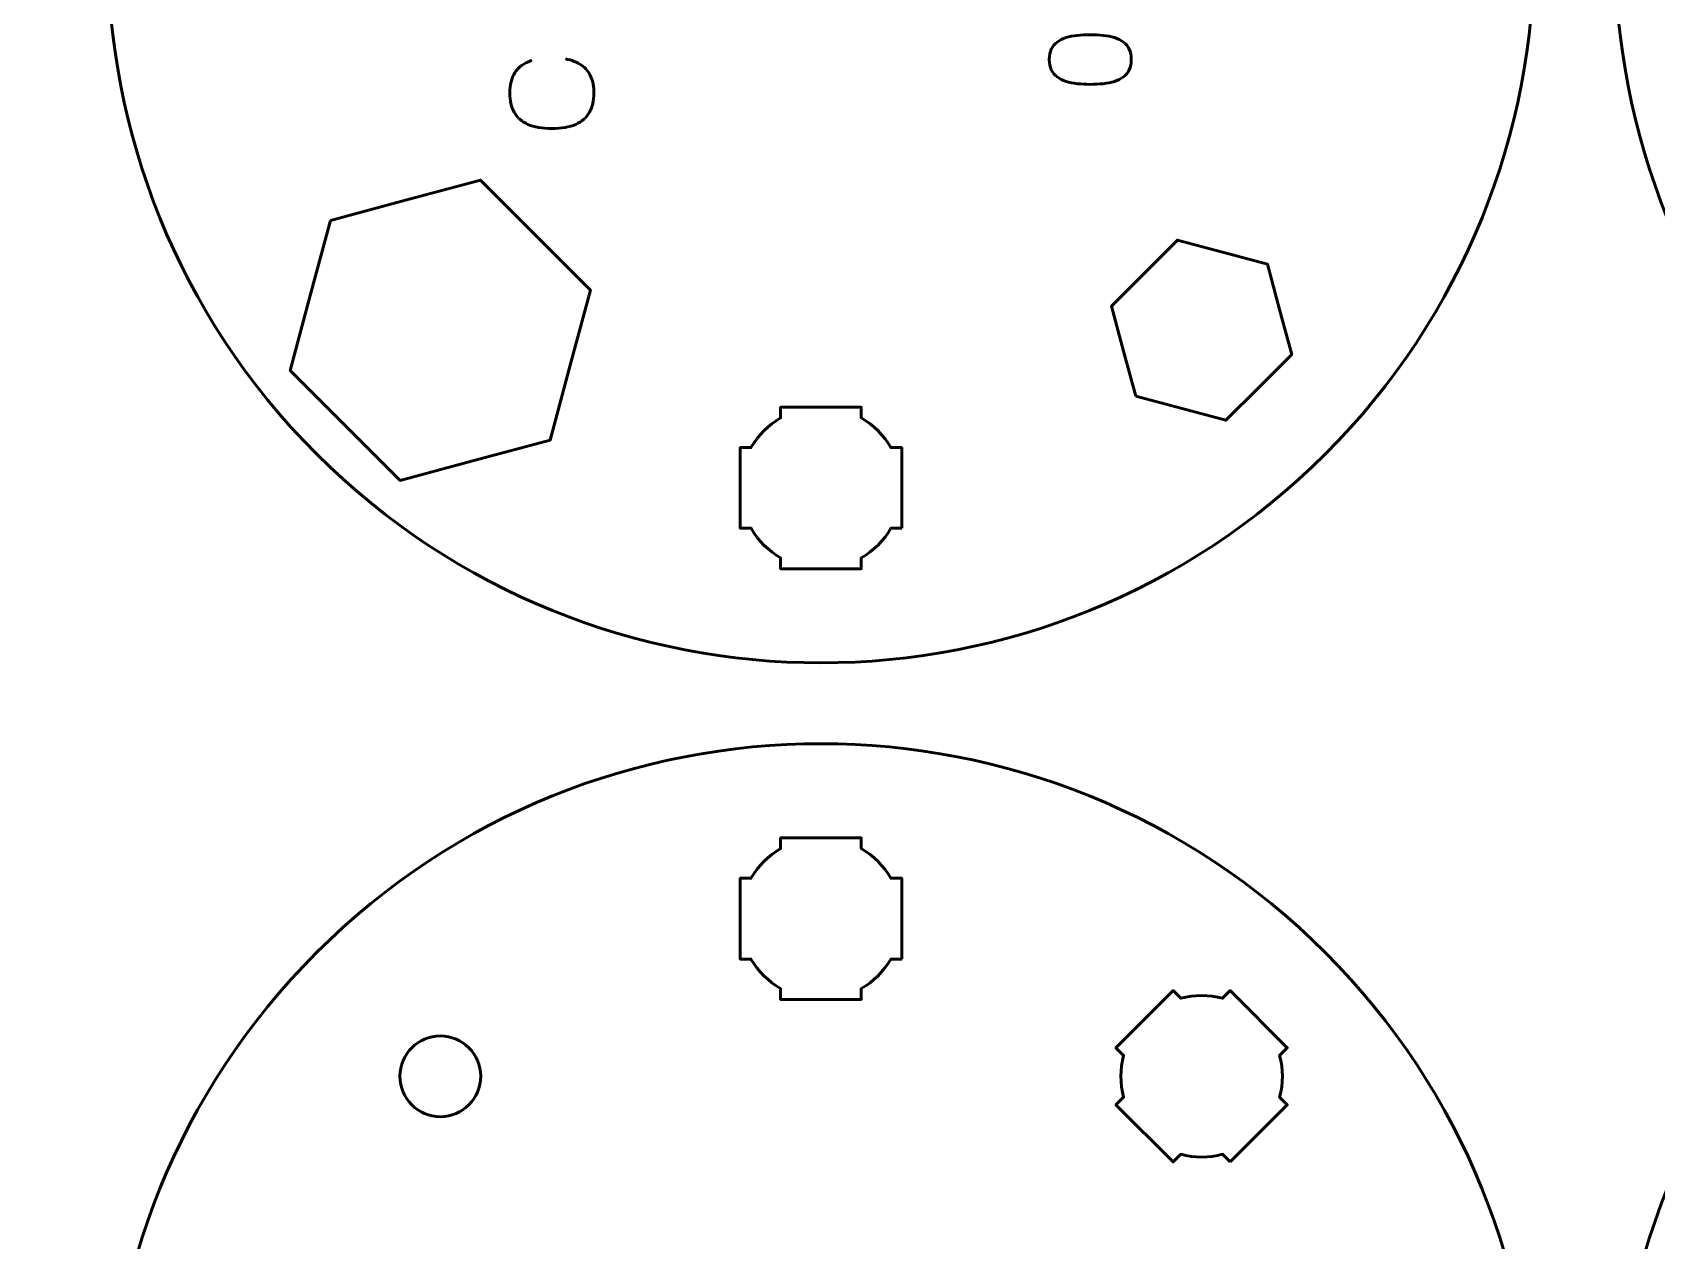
# Model space of a CAD drawing. Header units: centimetres. Extents: x -21 to 0, y -29.7 to 0.
# Drawn here: x -17.33 to -11.3, y -24.85 to -20.36 of the extents above; entities that cross this region are included whole.
import ezdxf

# ---------------------------------------------------------------- set-up
doc = ezdxf.new("R2010")
doc.units = ezdxf.units.CM
doc.header["$MEASUREMENT"] = 0
doc.layers.add('Layer 1', color=7, linetype='Continuous')

msp = doc.modelspace()

# ---------------------------------------------------------------- linework, layer by layer
at = {"layer": 'Layer 1', "color": 1, "lineweight": 53}
msp.add_open_spline([(-21.00003, -29.19995), (-21.00003, -29.19995), (-21.00003, -2.29992), (-21.00003, -2.29992), (-21.00003, -2.29992), (-21.00003, -2.21709), (-20.93286, -2.14992), (-20.85003, -2.14992), (-20.85003, -2.14992), (-20.7672, -2.14992), (-20.70003, -2.08275), (-20.70003, -1.99992), (-20.70003, -1.99992), (-20.70003, -1.91709), (-20.7672, -1.84992), (-20.85003, -1.84992), (-20.85003, -1.84992), (-20.93286, -1.84992), (-21.00003, -1.78275), (-21.00003, -1.69992), (-21.00003, -1.69992), (-21.00003, -1.61709), (-20.93286, -1.54992), (-20.85003, -1.54992), (-20.85003, -1.54992), (-20.7672, -1.54992), (-20.70003, -1.48275), (-20.70003, -1.39992), (-20.70003, -1.39992), (-20.70003, -1.31709), (-20.7672, -1.24992), (-20.85003, -1.24992), (-20.85003, -1.24992), (-20.93286, -1.24992), (-21.00003, -1.18275), (-21.00003, -1.09992), (-21.00003, -1.09992), (-21.00003, -1.09992), (-21.00003, -0.49992), (-21.00003, -0.49992), (-21.00003, -0.49992), (-21.00003, -0.22295), (-20.77694, 0.00004), (-20.49994, 0.00004), (-20.49994, 0.00004), (-20.49994, 0.00004), (-0.50008, 0.00004), (-0.50008, 0.00004), (-0.50008, 0.00004), (-0.22294, 0.00004), (0.00002, -0.22295), (0.00002, -0.49992), (0.00002, -0.49992), (0.00002, -0.49992), (0.00002, -29.19995), (0.00002, -29.19995), (0.00002, -29.19995), (0.00002, -29.47695), (-0.22294, -29.70004), (-0.50008, -29.70004), (-0.50008, -29.70004), (-0.50008, -29.70004), (-20.49994, -29.70004), (-20.49994, -29.70004), (-20.49994, -29.70004), (-20.77694, -29.70004), (-21.00003, -29.47695), (-21.00003, -29.19995)], degree=3, knots=[0, 0, 0, 0, 0.0588235, 0.0588235, 0.0588235, 0.0588235, 0.1176471, 0.1176471, 0.1176471, 0.1176471, 0.1764706, 0.1764706, 0.1764706, 0.1764706, 0.2352941, 0.2352941, 0.2352941, 0.2352941, 0.2941176, 0.2941176, 0.2941176, 0.2941176, 0.3529412, 0.3529412, 0.3529412, 0.3529412, 0.4117647, 0.4117647, 0.4117647, 0.4117647, 0.4705882, 0.4705882, 0.4705882, 0.4705882, 0.5294118, 0.5294118, 0.5294118, 0.5294118, 0.5882353, 0.5882353, 0.5882353, 0.5882353, 0.6470588, 0.6470588, 0.6470588, 0.6470588, 0.7058824, 0.7058824, 0.7058824, 0.7058824, 0.7647059, 0.7647059, 0.7647059, 0.7647059, 0.8235294, 0.8235294, 0.8235294, 0.8235294, 0.8823529, 0.8823529, 0.8823529, 0.8823529, 0.9411765, 0.9411765, 0.9411765, 0.9411765, 1, 1, 1, 1], dxfattribs=at)
at = {"layer": 'Layer 1', "color": 3, "lineweight": 53}
for points in [[(-16.27376, -18.17604), (-15.23906, -17.14134), (-13.56082, -17.14134), (-12.52609, -18.17607), (-12.52609, -18.17607), (-11.49139, -19.21077), (-11.49139, -20.88901), (-12.52609, -21.92371), (-12.52609, -21.92371), (-13.56082, -22.95843), (-15.23906, -22.95843), (-16.27376, -21.92373), (-16.27376, -21.92373), (-17.30849, -20.88901), (-17.30849, -19.21077), (-16.27376, -18.17604)], [(-10.67382, -18.1761), (-9.63912, -17.1414), (-7.96088, -17.1414), (-6.92615, -18.17613), (-6.92615, -18.17613), (-5.89145, -19.21083), (-5.89145, -20.88907), (-6.92615, -21.92377), (-6.92615, -21.92377), (-7.96088, -22.95849), (-9.63912, -22.95849), (-10.67382, -21.92379), (-10.67382, -21.92379), (-11.70855, -20.88907), (-11.70855, -19.21083), (-10.67382, -18.1761)], [(-16.27382, -27.52368), (-17.30852, -26.48898), (-17.30852, -24.81074), (-16.27379, -23.77601), (-16.27379, -23.77601), (-15.23909, -22.74131), (-13.56085, -22.74131), (-12.52615, -23.77601), (-12.52615, -23.77601), (-11.49143, -24.81074), (-11.49143, -26.48898), (-12.52613, -27.52368), (-12.52613, -27.52368), (-13.56085, -28.55841), (-15.23909, -28.55841), (-16.27382, -27.52368)], [(-10.67382, -23.7761), (-9.63912, -22.7414), (-7.96088, -22.7414), (-6.92615, -23.77613), (-6.92615, -23.77613), (-5.89145, -24.81083), (-5.89145, -26.48907), (-6.92615, -27.52377), (-6.92615, -27.52377), (-7.96088, -28.55849), (-9.63912, -28.55849), (-10.67382, -27.52379), (-10.67382, -27.52379), (-11.70855, -26.48907), (-11.70855, -24.81083), (-10.67382, -23.7761)]]:
    msp.add_open_spline(points, degree=3, knots=[0, 0, 0, 0, 0.25, 0.25, 0.25, 0.25, 0.5, 0.5, 0.5, 0.5, 0.75, 0.75, 0.75, 0.75, 1, 1, 1, 1], dxfattribs=at)
at = {"layer": 'Layer 1', "color": 5, "lineweight": 53}
for points, knots in [([(-13.24717, -20.45839), (-13.24724, -20.44358), (-13.24985, -20.43081), (-13.25493, -20.42015), (-13.25493, -20.42015), (-13.26001, -20.40957), (-13.26728, -20.40075), (-13.27652, -20.3937), (-13.27652, -20.3937), (-13.28583, -20.38671), (-13.29684, -20.38121), (-13.30954, -20.37712), (-13.30954, -20.37712), (-13.32224, -20.37309), (-13.33614, -20.3702), (-13.35138, -20.36858), (-13.35138, -20.36858), (-13.36662, -20.36688), (-13.38264, -20.36604), (-13.39957, -20.36611), (-13.39957, -20.36611), (-13.41643, -20.36604), (-13.43245, -20.36688), (-13.44762, -20.36858), (-13.44762, -20.36858), (-13.46279, -20.3702), (-13.47676, -20.37309), (-13.48946, -20.37712), (-13.48946, -20.37712), (-13.50209, -20.38121), (-13.51309, -20.38671), (-13.52248, -20.3937), (-13.52248, -20.3937), (-13.53179, -20.40075), (-13.53906, -20.40957), (-13.54414, -20.42015), (-13.54414, -20.42015), (-13.54929, -20.43081), (-13.5519, -20.44358), (-13.55197, -20.45839), (-13.55197, -20.45839), (-13.5519, -20.47321), (-13.54929, -20.48598), (-13.54414, -20.49664), (-13.54414, -20.49664), (-13.53906, -20.50722), (-13.53179, -20.51604), (-13.52248, -20.52309), (-13.52248, -20.52309), (-13.51309, -20.53008), (-13.50209, -20.53558), (-13.48946, -20.53967), (-13.48946, -20.53967), (-13.47676, -20.5437), (-13.46279, -20.54659), (-13.44762, -20.54821), (-13.44762, -20.54821), (-13.43245, -20.5499), (-13.41643, -20.55075), (-13.39957, -20.55068), (-13.39957, -20.55068), (-13.38264, -20.55075), (-13.36662, -20.5499), (-13.35138, -20.54821), (-13.35138, -20.54821), (-13.33614, -20.54659), (-13.32224, -20.5437), (-13.30954, -20.53967), (-13.30954, -20.53967), (-13.29684, -20.53558), (-13.28583, -20.53008), (-13.27652, -20.52309), (-13.27652, -20.52309), (-13.26728, -20.51604), (-13.26001, -20.50722), (-13.25493, -20.49664), (-13.25493, -20.49664), (-13.24985, -20.48598), (-13.24724, -20.47321), (-13.24717, -20.45839)], [0, 0, 0, 0, 0.05, 0.05, 0.05, 0.05, 0.1, 0.1, 0.1, 0.1, 0.15, 0.15, 0.15, 0.15, 0.2, 0.2, 0.2, 0.2, 0.25, 0.25, 0.25, 0.25, 0.3, 0.3, 0.3, 0.3, 0.35, 0.35, 0.35, 0.35, 0.4, 0.4, 0.4, 0.4, 0.45, 0.45, 0.45, 0.45, 0.5, 0.5, 0.5, 0.5, 0.55, 0.55, 0.55, 0.55, 0.6, 0.6, 0.6, 0.6, 0.65, 0.65, 0.65, 0.65, 0.7, 0.7, 0.7, 0.7, 0.75, 0.75, 0.75, 0.75, 0.8, 0.8, 0.8, 0.8, 0.85, 0.85, 0.85, 0.85, 0.9, 0.9, 0.9, 0.9, 0.95, 0.95, 0.95, 0.95, 1, 1, 1, 1]), ([(-13.24717, -20.45839), (-13.24724, -20.44358), (-13.24985, -20.43081), (-13.25493, -20.42015), (-13.25493, -20.42015), (-13.26001, -20.40957), (-13.26728, -20.40075), (-13.27652, -20.3937), (-13.27652, -20.3937), (-13.28583, -20.38671), (-13.29684, -20.38121), (-13.30954, -20.37712), (-13.30954, -20.37712), (-13.32224, -20.37309), (-13.33614, -20.3702), (-13.35138, -20.36858), (-13.35138, -20.36858), (-13.36662, -20.36688), (-13.38264, -20.36604), (-13.39957, -20.36611), (-13.39957, -20.36611), (-13.41643, -20.36604), (-13.43245, -20.36688), (-13.44762, -20.36858), (-13.44762, -20.36858), (-13.46279, -20.3702), (-13.47676, -20.37309), (-13.48946, -20.37712), (-13.48946, -20.37712), (-13.50209, -20.38121), (-13.51309, -20.38671), (-13.52248, -20.3937), (-13.52248, -20.3937), (-13.53179, -20.40075), (-13.53906, -20.40957), (-13.54414, -20.42015), (-13.54414, -20.42015), (-13.54929, -20.43081), (-13.5519, -20.44358), (-13.55197, -20.45839), (-13.55197, -20.45839), (-13.5519, -20.47321), (-13.54929, -20.48598), (-13.54414, -20.49664), (-13.54414, -20.49664), (-13.53906, -20.50722), (-13.53179, -20.51604), (-13.52248, -20.52309), (-13.52248, -20.52309), (-13.51309, -20.53008), (-13.50209, -20.53558), (-13.48946, -20.53967), (-13.48946, -20.53967), (-13.47676, -20.5437), (-13.46279, -20.54659), (-13.44762, -20.54821), (-13.44762, -20.54821), (-13.43245, -20.5499), (-13.41643, -20.55075), (-13.39957, -20.55068), (-13.39957, -20.55068), (-13.38264, -20.55075), (-13.36662, -20.5499), (-13.35138, -20.54821), (-13.35138, -20.54821), (-13.33614, -20.54659), (-13.32224, -20.5437), (-13.30954, -20.53967), (-13.30954, -20.53967), (-13.29684, -20.53558), (-13.28583, -20.53008), (-13.27652, -20.52309), (-13.27652, -20.52309), (-13.26728, -20.51604), (-13.26001, -20.50722), (-13.25493, -20.49664), (-13.25493, -20.49664), (-13.24985, -20.48598), (-13.24724, -20.47321), (-13.24717, -20.45839)], [0, 0, 0, 0, 0.05, 0.05, 0.05, 0.05, 0.1, 0.1, 0.1, 0.1, 0.15, 0.15, 0.15, 0.15, 0.2, 0.2, 0.2, 0.2, 0.25, 0.25, 0.25, 0.25, 0.3, 0.3, 0.3, 0.3, 0.35, 0.35, 0.35, 0.35, 0.4, 0.4, 0.4, 0.4, 0.45, 0.45, 0.45, 0.45, 0.5, 0.5, 0.5, 0.5, 0.55, 0.55, 0.55, 0.55, 0.6, 0.6, 0.6, 0.6, 0.65, 0.65, 0.65, 0.65, 0.7, 0.7, 0.7, 0.7, 0.75, 0.75, 0.75, 0.75, 0.8, 0.8, 0.8, 0.8, 0.85, 0.85, 0.85, 0.85, 0.9, 0.9, 0.9, 0.9, 0.95, 0.95, 0.95, 0.95, 1, 1, 1, 1]), ([(-15.34955, -20.45589), (-15.32535, -20.46041), (-15.30538, -20.46831), (-15.28972, -20.47939), (-15.28972, -20.47939), (-15.27412, -20.49053), (-15.26255, -20.50479), (-15.255, -20.52214), (-15.255, -20.52214), (-15.24745, -20.53943), (-15.24364, -20.55975), (-15.24371, -20.58289), (-15.24371, -20.58289), (-15.24364, -20.61104), (-15.24908, -20.63496), (-15.26015, -20.65458), (-15.26015, -20.65458), (-15.27116, -20.67419), (-15.28816, -20.68915), (-15.31123, -20.69945), (-15.31123, -20.69945), (-15.33431, -20.70975), (-15.36387, -20.7149), (-15.39992, -20.71497), (-15.39992, -20.71497), (-15.43583, -20.7149), (-15.46533, -20.70975), (-15.4884, -20.69945), (-15.4884, -20.69945), (-15.51147, -20.68915), (-15.52854, -20.67419), (-15.53962, -20.65458), (-15.53962, -20.65458), (-15.5507, -20.63496), (-15.5562, -20.61104), (-15.55613, -20.58289), (-15.55613, -20.58289), (-15.5562, -20.55276), (-15.54978, -20.52751), (-15.53687, -20.50719), (-15.53687, -20.50719), (-15.52396, -20.48694), (-15.50399, -20.47205), (-15.47697, -20.46267), (-15.47697, -20.46267), (-15.50399, -20.47205), (-15.52396, -20.48694), (-15.53687, -20.50719), (-15.53687, -20.50719), (-15.54978, -20.52751), (-15.5562, -20.55276), (-15.55613, -20.58289), (-15.55613, -20.58289), (-15.5562, -20.61104), (-15.5507, -20.63496), (-15.53962, -20.65458), (-15.53962, -20.65458), (-15.52854, -20.67419), (-15.51147, -20.68915), (-15.4884, -20.69945), (-15.4884, -20.69945), (-15.46533, -20.70975), (-15.43583, -20.7149), (-15.39992, -20.71497), (-15.39992, -20.71497), (-15.36387, -20.7149), (-15.33431, -20.70975), (-15.31123, -20.69945), (-15.31123, -20.69945), (-15.28816, -20.68915), (-15.27116, -20.67419), (-15.26015, -20.65458), (-15.26015, -20.65458), (-15.24908, -20.63496), (-15.24364, -20.61104), (-15.24371, -20.58289), (-15.24371, -20.58289), (-15.24364, -20.55975), (-15.24745, -20.53943), (-15.255, -20.52214), (-15.255, -20.52214), (-15.26255, -20.50479), (-15.27412, -20.49053), (-15.28972, -20.47939), (-15.28972, -20.47939), (-15.30538, -20.46831), (-15.32535, -20.46041), (-15.34955, -20.45589)], [0, 0, 0, 0, 0.0454545, 0.0454545, 0.0454545, 0.0454545, 0.0909091, 0.0909091, 0.0909091, 0.0909091, 0.1363636, 0.1363636, 0.1363636, 0.1363636, 0.1818182, 0.1818182, 0.1818182, 0.1818182, 0.2272727, 0.2272727, 0.2272727, 0.2272727, 0.2727273, 0.2727273, 0.2727273, 0.2727273, 0.3181818, 0.3181818, 0.3181818, 0.3181818, 0.3636364, 0.3636364, 0.3636364, 0.3636364, 0.4090909, 0.4090909, 0.4090909, 0.4090909, 0.4545455, 0.4545455, 0.4545455, 0.4545455, 0.5, 0.5, 0.5, 0.5, 0.5454545, 0.5454545, 0.5454545, 0.5454545, 0.5909091, 0.5909091, 0.5909091, 0.5909091, 0.6363636, 0.6363636, 0.6363636, 0.6363636, 0.6818182, 0.6818182, 0.6818182, 0.6818182, 0.7272727, 0.7272727, 0.7272727, 0.7272727, 0.7727273, 0.7727273, 0.7727273, 0.7727273, 0.8181818, 0.8181818, 0.8181818, 0.8181818, 0.8636364, 0.8636364, 0.8636364, 0.8636364, 0.9090909, 0.9090909, 0.9090909, 0.9090909, 0.9545455, 0.9545455, 0.9545455, 0.9545455, 1, 1, 1, 1])]:
    msp.add_open_spline(points, degree=3, knots=knots, dxfattribs=at)
at = {"layer": 'Layer 1', "lineweight": 53}
for points, knots in [([(-16.2224, -21.05586), (-16.2224, -21.05586), (-15.94357, -20.98114), (-15.94357, -20.98114), (-15.94357, -20.98114), (-15.94357, -20.98114), (-15.66472, -20.90643), (-15.66472, -20.90643), (-15.66472, -20.90643), (-15.66472, -20.90643), (-15.4606, -21.11055), (-15.4606, -21.11055), (-15.4606, -21.11055), (-15.4606, -21.11055), (-15.25648, -21.31467), (-15.25648, -21.31467), (-15.25648, -21.31467), (-15.25648, -21.31467), (-15.33119, -21.59352), (-15.33119, -21.59352), (-15.33119, -21.59352), (-15.33119, -21.59352), (-15.40591, -21.87235), (-15.40591, -21.87235), (-15.40591, -21.87235), (-15.40591, -21.87235), (-15.68474, -21.94706), (-15.68474, -21.94706), (-15.68474, -21.94706), (-15.68474, -21.94706), (-15.96358, -22.02178), (-15.96358, -22.02178), (-15.96358, -22.02178), (-15.96358, -22.02178), (-16.16771, -21.81766), (-16.16771, -21.81766), (-16.16771, -21.81766), (-16.16771, -21.81766), (-16.37183, -21.61353), (-16.37183, -21.61353), (-16.37183, -21.61353), (-16.37183, -21.61353), (-16.29711, -21.33469), (-16.29711, -21.33469), (-16.29711, -21.33469), (-16.29711, -21.33469), (-16.2224, -21.05586), (-16.2224, -21.05586)], [0, 0, 0, 0, 0.0833333, 0.0833333, 0.0833333, 0.0833333, 0.1666667, 0.1666667, 0.1666667, 0.1666667, 0.25, 0.25, 0.25, 0.25, 0.3333333, 0.3333333, 0.3333333, 0.3333333, 0.4166667, 0.4166667, 0.4166667, 0.4166667, 0.5, 0.5, 0.5, 0.5, 0.5833333, 0.5833333, 0.5833333, 0.5833333, 0.6666667, 0.6666667, 0.6666667, 0.6666667, 0.75, 0.75, 0.75, 0.75, 0.8333333, 0.8333333, 0.8333333, 0.8333333, 0.9166667, 0.9166667, 0.9166667, 0.9166667, 1, 1, 1, 1]), ([(-13.23069, -21.70905), (-13.23069, -21.70905), (-13.27552, -21.54175), (-13.27552, -21.54175), (-13.27552, -21.54175), (-13.27552, -21.54175), (-13.32035, -21.37444), (-13.32035, -21.37444), (-13.32035, -21.37444), (-13.32035, -21.37444), (-13.19787, -21.25197), (-13.19787, -21.25197), (-13.19787, -21.25197), (-13.19787, -21.25197), (-13.0754, -21.12949), (-13.0754, -21.12949), (-13.0754, -21.12949), (-13.0754, -21.12949), (-12.90809, -21.17432), (-12.90809, -21.17432), (-12.90809, -21.17432), (-12.90809, -21.17432), (-12.74079, -21.21915), (-12.74079, -21.21915), (-12.74079, -21.21915), (-12.74079, -21.21915), (-12.69596, -21.38645), (-12.69596, -21.38645), (-12.69596, -21.38645), (-12.69596, -21.38645), (-12.65113, -21.55376), (-12.65113, -21.55376), (-12.65113, -21.55376), (-12.65113, -21.55376), (-12.77361, -21.67623), (-12.77361, -21.67623), (-12.77361, -21.67623), (-12.77361, -21.67623), (-12.89608, -21.79871), (-12.89608, -21.79871), (-12.89608, -21.79871), (-12.89608, -21.79871), (-13.06339, -21.75388), (-13.06339, -21.75388), (-13.06339, -21.75388), (-13.06339, -21.75388), (-13.23069, -21.70905), (-13.23069, -21.70905)], [0, 0, 0, 0, 0.0833333, 0.0833333, 0.0833333, 0.0833333, 0.1666667, 0.1666667, 0.1666667, 0.1666667, 0.25, 0.25, 0.25, 0.25, 0.3333333, 0.3333333, 0.3333333, 0.3333333, 0.4166667, 0.4166667, 0.4166667, 0.4166667, 0.5, 0.5, 0.5, 0.5, 0.5833333, 0.5833333, 0.5833333, 0.5833333, 0.6666667, 0.6666667, 0.6666667, 0.6666667, 0.75, 0.75, 0.75, 0.75, 0.8333333, 0.8333333, 0.8333333, 0.8333333, 0.9166667, 0.9166667, 0.9166667, 0.9166667, 1, 1, 1, 1]), ([(-14.09997, -22.19992), (-14.09997, -22.19992), (-14.14017, -22.19992), (-14.14017, -22.19992), (-14.14017, -22.19992), (-14.1665, -22.24544), (-14.20446, -22.28337), (-14.24997, -22.3097), (-14.24997, -22.3097), (-14.24997, -22.3097), (-14.24997, -22.34992), (-14.24997, -22.34992), (-14.24997, -22.34992), (-14.24997, -22.34992), (-14.54997, -22.34992), (-14.54997, -22.34992), (-14.54997, -22.34992), (-14.54997, -22.34992), (-14.54997, -22.30973), (-14.54997, -22.30973), (-14.54997, -22.30973), (-14.5955, -22.2834), (-14.63349, -22.24545), (-14.65985, -22.19992), (-14.65985, -22.19992), (-14.65985, -22.19992), (-14.69997, -22.19992), (-14.69997, -22.19992), (-14.69997, -22.19992), (-14.69997, -22.19992), (-14.69997, -22.0545), (-14.69997, -22.0545), (-14.69997, -22.0545), (-14.69997, -22.0545), (-14.70003, -22.04985), (-14.70003, -22.04985), (-14.70003, -22.04985), (-14.70003, -22.04985), (-14.69997, -22.04521), (-14.69997, -22.04521), (-14.69997, -22.04521), (-14.69997, -22.04521), (-14.69997, -21.89992), (-14.69997, -21.89992), (-14.69997, -21.89992), (-14.69997, -21.89992), (-14.6599, -21.89992), (-14.6599, -21.89992), (-14.6599, -21.89992), (-14.63355, -21.85435), (-14.59555, -21.81634), (-14.54997, -21.78998), (-14.54997, -21.78998), (-14.54997, -21.78998), (-14.54997, -21.74992), (-14.54997, -21.74992), (-14.54997, -21.74992), (-14.54997, -21.74992), (-14.40669, -21.74992), (-14.40669, -21.74992), (-14.40669, -21.74992), (-14.40669, -21.74992), (-14.40002, -21.74984), (-14.40002, -21.74984), (-14.40002, -21.74984), (-14.40002, -21.74984), (-14.39334, -21.74992), (-14.39334, -21.74992), (-14.39334, -21.74992), (-14.39334, -21.74992), (-14.24997, -21.74992), (-14.24997, -21.74992), (-14.24997, -21.74992), (-14.24997, -21.74992), (-14.24997, -21.79002), (-14.24997, -21.79002), (-14.24997, -21.79002), (-14.20443, -21.81638), (-14.16645, -21.85437), (-14.14012, -21.89992), (-14.14012, -21.89992), (-14.14012, -21.89992), (-14.09997, -21.89992), (-14.09997, -21.89992), (-14.09997, -21.89992), (-14.09997, -21.89992), (-14.09997, -22.19992), (-14.09997, -22.19992)], [0, 0, 0, 0, 0.0454545, 0.0454545, 0.0454545, 0.0454545, 0.0909091, 0.0909091, 0.0909091, 0.0909091, 0.1363636, 0.1363636, 0.1363636, 0.1363636, 0.1818182, 0.1818182, 0.1818182, 0.1818182, 0.2272727, 0.2272727, 0.2272727, 0.2272727, 0.2727273, 0.2727273, 0.2727273, 0.2727273, 0.3181818, 0.3181818, 0.3181818, 0.3181818, 0.3636364, 0.3636364, 0.3636364, 0.3636364, 0.4090909, 0.4090909, 0.4090909, 0.4090909, 0.4545455, 0.4545455, 0.4545455, 0.4545455, 0.5, 0.5, 0.5, 0.5, 0.5454545, 0.5454545, 0.5454545, 0.5454545, 0.5909091, 0.5909091, 0.5909091, 0.5909091, 0.6363636, 0.6363636, 0.6363636, 0.6363636, 0.6818182, 0.6818182, 0.6818182, 0.6818182, 0.7272727, 0.7272727, 0.7272727, 0.7272727, 0.7727273, 0.7727273, 0.7727273, 0.7727273, 0.8181818, 0.8181818, 0.8181818, 0.8181818, 0.8636364, 0.8636364, 0.8636364, 0.8636364, 0.9090909, 0.9090909, 0.9090909, 0.9090909, 0.9545455, 0.9545455, 0.9545455, 0.9545455, 1, 1, 1, 1]), ([(-14.10001, -23.7999), (-14.10001, -23.7999), (-14.14021, -23.7999), (-14.14021, -23.7999), (-14.14021, -23.7999), (-14.16654, -23.84542), (-14.2045, -23.88335), (-14.25001, -23.90968), (-14.25001, -23.90968), (-14.25001, -23.90968), (-14.25001, -23.9499), (-14.25001, -23.9499), (-14.25001, -23.9499), (-14.25001, -23.9499), (-14.55001, -23.9499), (-14.55001, -23.9499), (-14.55001, -23.9499), (-14.55001, -23.9499), (-14.55001, -23.90971), (-14.55001, -23.90971), (-14.55001, -23.90971), (-14.59554, -23.88338), (-14.63353, -23.84543), (-14.65989, -23.7999), (-14.65989, -23.7999), (-14.65989, -23.7999), (-14.70001, -23.7999), (-14.70001, -23.7999), (-14.70001, -23.7999), (-14.70001, -23.7999), (-14.70001, -23.65448), (-14.70001, -23.65448), (-14.70001, -23.65448), (-14.70001, -23.65448), (-14.70007, -23.64983), (-14.70007, -23.64983), (-14.70007, -23.64983), (-14.70007, -23.64983), (-14.70001, -23.64519), (-14.70001, -23.64519), (-14.70001, -23.64519), (-14.70001, -23.64519), (-14.70001, -23.4999), (-14.70001, -23.4999), (-14.70001, -23.4999), (-14.70001, -23.4999), (-14.65994, -23.4999), (-14.65994, -23.4999), (-14.65994, -23.4999), (-14.63359, -23.45433), (-14.59559, -23.41632), (-14.55001, -23.38996), (-14.55001, -23.38996), (-14.55001, -23.38996), (-14.55001, -23.3499), (-14.55001, -23.3499), (-14.55001, -23.3499), (-14.55001, -23.3499), (-14.40673, -23.3499), (-14.40673, -23.3499), (-14.40673, -23.3499), (-14.40673, -23.3499), (-14.40006, -23.34982), (-14.40006, -23.34982), (-14.40006, -23.34982), (-14.40006, -23.34982), (-14.39338, -23.3499), (-14.39338, -23.3499), (-14.39338, -23.3499), (-14.39338, -23.3499), (-14.25001, -23.3499), (-14.25001, -23.3499), (-14.25001, -23.3499), (-14.25001, -23.3499), (-14.25001, -23.39), (-14.25001, -23.39), (-14.25001, -23.39), (-14.20447, -23.41636), (-14.16649, -23.45435), (-14.14016, -23.4999), (-14.14016, -23.4999), (-14.14016, -23.4999), (-14.10001, -23.4999), (-14.10001, -23.4999), (-14.10001, -23.4999), (-14.10001, -23.4999), (-14.10001, -23.7999), (-14.10001, -23.7999)], [0, 0, 0, 0, 0.0454545, 0.0454545, 0.0454545, 0.0454545, 0.0909091, 0.0909091, 0.0909091, 0.0909091, 0.1363636, 0.1363636, 0.1363636, 0.1363636, 0.1818182, 0.1818182, 0.1818182, 0.1818182, 0.2272727, 0.2272727, 0.2272727, 0.2272727, 0.2727273, 0.2727273, 0.2727273, 0.2727273, 0.3181818, 0.3181818, 0.3181818, 0.3181818, 0.3636364, 0.3636364, 0.3636364, 0.3636364, 0.4090909, 0.4090909, 0.4090909, 0.4090909, 0.4545455, 0.4545455, 0.4545455, 0.4545455, 0.5, 0.5, 0.5, 0.5, 0.5454545, 0.5454545, 0.5454545, 0.5454545, 0.5909091, 0.5909091, 0.5909091, 0.5909091, 0.6363636, 0.6363636, 0.6363636, 0.6363636, 0.6818182, 0.6818182, 0.6818182, 0.6818182, 0.7272727, 0.7272727, 0.7272727, 0.7272727, 0.7727273, 0.7727273, 0.7727273, 0.7727273, 0.8181818, 0.8181818, 0.8181818, 0.8181818, 0.8636364, 0.8636364, 0.8636364, 0.8636364, 0.9090909, 0.9090909, 0.9090909, 0.9090909, 0.9545455, 0.9545455, 0.9545455, 0.9545455, 1, 1, 1, 1]), ([(-12.87973, -24.55389), (-12.87973, -24.55389), (-12.90816, -24.52546), (-12.90816, -24.52546), (-12.90816, -24.52546), (-12.95896, -24.53903), (-13.01263, -24.53901), (-13.06343, -24.52545), (-13.06343, -24.52545), (-13.06343, -24.52545), (-13.09186, -24.55389), (-13.09186, -24.55389), (-13.09186, -24.55389), (-13.09186, -24.55389), (-13.304, -24.34175), (-13.304, -24.34175), (-13.304, -24.34175), (-13.304, -24.34175), (-13.27558, -24.31334), (-13.27558, -24.31334), (-13.27558, -24.31334), (-13.28915, -24.26252), (-13.28918, -24.20883), (-13.27563, -24.15799), (-13.27563, -24.15799), (-13.27563, -24.15799), (-13.304, -24.12962), (-13.304, -24.12962), (-13.304, -24.12962), (-13.304, -24.12962), (-13.20117, -24.0268), (-13.20117, -24.0268), (-13.20117, -24.0268), (-13.20117, -24.0268), (-13.19792, -24.02346), (-13.19792, -24.02346), (-13.19792, -24.02346), (-13.19792, -24.02346), (-13.1946, -24.02023), (-13.1946, -24.02023), (-13.1946, -24.02023), (-13.1946, -24.02023), (-13.09186, -23.91749), (-13.09186, -23.91749), (-13.09186, -23.91749), (-13.09186, -23.91749), (-13.06353, -23.94582), (-13.06353, -23.94582), (-13.06353, -23.94582), (-13.01268, -23.93223), (-12.95893, -23.93223), (-12.90806, -23.94582), (-12.90806, -23.94582), (-12.90806, -23.94582), (-12.87973, -23.91749), (-12.87973, -23.91749), (-12.87973, -23.91749), (-12.87973, -23.91749), (-12.77842, -24.01881), (-12.77842, -24.01881), (-12.77842, -24.01881), (-12.77842, -24.01881), (-12.77365, -24.02346), (-12.77365, -24.02346), (-12.77365, -24.02346), (-12.77365, -24.02346), (-12.76898, -24.02824), (-12.76898, -24.02824), (-12.76898, -24.02824), (-12.76898, -24.02824), (-12.6676, -24.12962), (-12.6676, -24.12962), (-12.6676, -24.12962), (-12.6676, -24.12962), (-12.69596, -24.15798), (-12.69596, -24.15798), (-12.69596, -24.15798), (-12.68239, -24.20882), (-12.6824, -24.26254), (-12.69599, -24.31336), (-12.69599, -24.31336), (-12.69599, -24.31336), (-12.6676, -24.34175), (-12.6676, -24.34175), (-12.6676, -24.34175), (-12.6676, -24.34175), (-12.87973, -24.55389), (-12.87973, -24.55389)], [0, 0, 0, 0, 0.0454545, 0.0454545, 0.0454545, 0.0454545, 0.0909091, 0.0909091, 0.0909091, 0.0909091, 0.1363636, 0.1363636, 0.1363636, 0.1363636, 0.1818182, 0.1818182, 0.1818182, 0.1818182, 0.2272727, 0.2272727, 0.2272727, 0.2272727, 0.2727273, 0.2727273, 0.2727273, 0.2727273, 0.3181818, 0.3181818, 0.3181818, 0.3181818, 0.3636364, 0.3636364, 0.3636364, 0.3636364, 0.4090909, 0.4090909, 0.4090909, 0.4090909, 0.4545455, 0.4545455, 0.4545455, 0.4545455, 0.5, 0.5, 0.5, 0.5, 0.5454545, 0.5454545, 0.5454545, 0.5454545, 0.5909091, 0.5909091, 0.5909091, 0.5909091, 0.6363636, 0.6363636, 0.6363636, 0.6363636, 0.6818182, 0.6818182, 0.6818182, 0.6818182, 0.7272727, 0.7272727, 0.7272727, 0.7272727, 0.7727273, 0.7727273, 0.7727273, 0.7727273, 0.8181818, 0.8181818, 0.8181818, 0.8181818, 0.8636364, 0.8636364, 0.8636364, 0.8636364, 0.9090909, 0.9090909, 0.9090909, 0.9090909, 0.9545455, 0.9545455, 0.9545455, 0.9545455, 1, 1, 1, 1]), ([(-15.9642, -24.23566), (-15.9642, -24.15283), (-15.89703, -24.08566), (-15.8142, -24.08566), (-15.8142, -24.08566), (-15.73137, -24.08566), (-15.6642, -24.15283), (-15.6642, -24.23566), (-15.6642, -24.23566), (-15.6642, -24.31849), (-15.73137, -24.38566), (-15.8142, -24.38566), (-15.8142, -24.38566), (-15.89703, -24.38566), (-15.9642, -24.31849), (-15.9642, -24.23566)], [0, 0, 0, 0, 0.25, 0.25, 0.25, 0.25, 0.5, 0.5, 0.5, 0.5, 0.75, 0.75, 0.75, 0.75, 1, 1, 1, 1])]:
    msp.add_open_spline(points, degree=3, knots=knots, dxfattribs=at)

doc.saveas('drawing.dxf')
